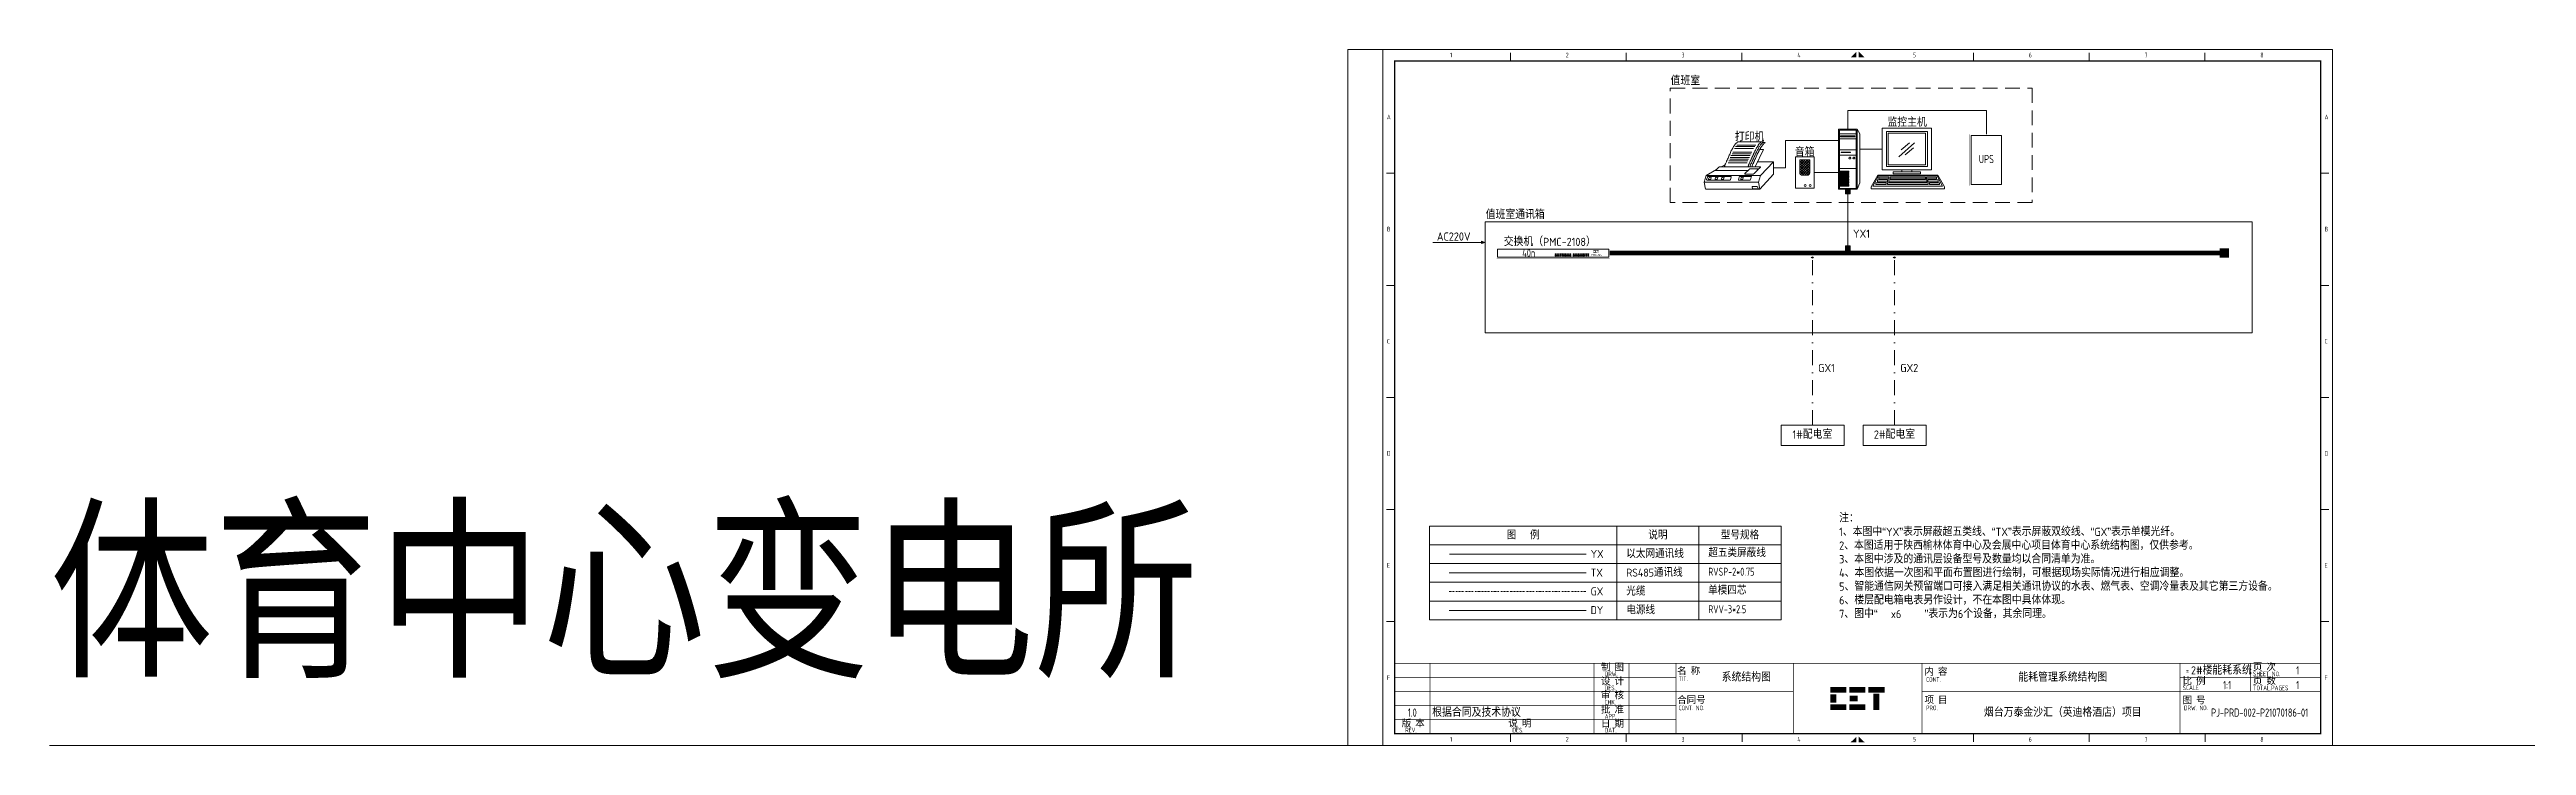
# Model space of a CAD drawing. Header units: millimetres. Extents: x 42 to 4265, y -439 to -142.
# Drawn here: x 42 to 1099, y -439 to -142 of the extents above; entities that cross this region are included whole.
import ezdxf
from ezdxf.enums import TextEntityAlignment as Align

# ---------------------------------------------------------------- set-up
doc = ezdxf.new("R2010")
doc.units = ezdxf.units.MM
doc.linetypes.add('DASHDOT2', pattern=[12.7, 6.35, -3.175, 0, -3.175])
doc.linetypes.add('HIDDEN', pattern=[9.525, 6.35, -3.175])
for name, color, linetype, lineweight in [('图框', 7, 'Continuous', 9), ('线', 7, 'Continuous', 9), ('线层', 7, 'Continuous', 9)]:
    doc.layers.add(name, color=color, linetype=linetype, lineweight=lineweight)
doc.styles.add('CET', font='isocp.shx', dxfattribs={"height": 3.5, "bigfont": 'hztxt.shx'})
doc.styles.get("Standard").update_dxf_attribs({"font": 'isocp.shx', "height": 3, "bigfont": 'hztxt.shx'})

# ---------------------------------------------------------------- blocks, each defined once
blk = doc.blocks.new('图框-A3')
at = {"layer": '图框'}
for points in [[(0, 0), (420, 0), (420, 297), (0, 297), (0, 0)], [(15, 0), (15, 297)], [(69.4, 295.5), (69.4, 292)], [(118.8, 295.5), (118.8, 292)], [(168.1, 295.5), (168.1, 292)], [(266.9, 295.5), (266.9, 292)], [(316.2, 295.5), (316.2, 292)], [(365.6, 295.5), (365.6, 292)], [(20, 244.2), (16.5, 244.2)], [(418.5, 244.2), (415, 244.2)], [(20, 196.3), (16.5, 196.3)], [(418.5, 196.3), (415, 196.3)], [(20, 148.5), (16.5, 148.5)], [(418.5, 148.5), (415, 148.5)], [(20, 100.7), (16.5, 100.7)], [(418.5, 100.7), (415, 100.7)], [(20, 52.8), (16.5, 52.8)], [(418.5, 52.8), (415, 52.8)], [(69.4, 5), (69.4, 1.5)], [(118.8, 5), (118.8, 1.5)], [(168.2, 5), (168.2, 1.5)], [(266.9, 5), (266.9, 1.5)], [(316.3, 5), (316.3, 1.5)], [(365.7, 5), (365.7, 1.5)]]:
    blk.add_lwpolyline(points, dxfattribs=at)
at = {"layer": '图框', "const_width": 0.6}
blk.add_lwpolyline([(20, 5), (20, 292), (415, 292), (415, 5)], close=True, dxfattribs=at)
at = {"layer": '图框'}
for points, const_width in [([(20, 5), (20, 35)], 0.3), ([(20, 35), (415, 35)], 0.3), ([(20, 4.8), (20, 34.8)], 0.302), ([(35, 5), (35, 35)], 0.3), ([(105, 5), (105, 35)], 0.3), ([(120, 5), (120, 35)], 0.3), ([(140, 5), (140, 35)], 0.3), ([(190, 5), (190, 35)], 0.3), ([(245, 5), (245, 35)], 0.3), ([(355, 5), (355, 35)], 0.3), ([(385, 23), (385, 35)], 0.3), ([(415, 5), (415, 35)], 0.3), ([(20, 29), (140, 29)], 0.3), ([(20, 23), (190, 23)], 0.3), ([(245, 23), (415, 23)], 0.3), ([(355, 29), (415, 29)], 0.3), ([(20, 17), (140, 17)], 0.3), ([(20, 11), (140, 11)], 0.3), ([(20, 5), (415, 5)], 0.3)]:
    blk.add_lwpolyline(points, dxfattribs=dict(at, const_width=const_width))
at = {"layer": '图框', "color": 1}
for points, const_width in [([(205.9, 20), (208.4, 20)], 3.45), ([(214.1, 20), (217.5, 20)], 2.51)]:
    blk.add_lwpolyline(points, dxfattribs=dict(at, const_width=const_width))
at = {"layer": '图框', "color": 92}
for points, const_width in [([(205.8, 23.7), (212.7, 23.7)], 2.51), ([(213.9, 23.7), (220.8, 23.7)], 2.51), ([(222.1, 23.7), (229, 23.7)], 2.51), ([(225.5, 22), (225.5, 15.1)], 2.5), ([(205.8, 16.3), (212.7, 16.3)], 2.51), ([(213.9, 16.3), (220.8, 16.3)], 2.51)]:
    blk.add_lwpolyline(points, dxfattribs=dict(at, const_width=const_width))
at = {"layer": '图框'}
for points in [[(217, 296), (217, 293.6), (214.5, 293.6)], [(218, 296), (218, 293.6), (220.5, 293.6)], [(217, 3.7), (217, 1.3), (214.5, 1.3)], [(218, 3.7), (218, 1.3), (220.5, 1.3)]]:
    blk.add_solid(points, dxfattribs=at)
at = {"layer": '图框', "width": 0.8}
for s, p in [('1', (43.6, 293.6)), ('2', (93, 293.6)), ('3', (142.4, 293.6)), ('4', (191.8, 293.6)), ('5', (241.1, 293.6)), ('6', (290.5, 293.6)), ('7', (339.9, 293.6)), ('8', (389.3, 293.6)), ('A', (16.7, 267.1)), ('A', (416.7, 267.1)), ('B', (16.7, 219.3)), ('B', (416.7, 219.3)), ('C', (16.7, 171.4)), ('C', (416.7, 171.4)), ('D', (16.7, 123.6)), ('D', (416.7, 123.6)), ('E', (16.7, 75.8)), ('E', (416.7, 75.8)), ('=', (357.6, 30.8)), ('F', (16.7, 27.9)), ('DRW.', (109.6, 29.5)), ('DES.', (109.6, 23.5)), ('TIT.', (141.1, 27.5)), ('CONT.', (246.7, 27.1)), ('SCALE', (356.2, 23.6)), ('SHEET NO.', (386.2, 29.5)), ('TOTAL.PAGES', (386.2, 23.5)), ('F', (416.7, 27.9)), ('CHK.', (109.6, 17.4)), ('APP.', (109.6, 11.4)), ('CONT. NO.', (141.1, 15)), ('PRO.', (246.7, 15)), ('DRW. NO.', (356.7, 15)), ('REV.', (24.5, 5.5)), ('1', (43.6, 1.6)), ('DES.', (70.2, 5.5)), ('2', (93, 1.6)), ('DAT.', (109.6, 5.5)), ('3', (142.4, 1.6)), ('4', (191.8, 1.6)), ('5', (241.1, 1.6)), ('6', (290.5, 1.6)), ('7', (339.9, 1.6)), ('8', (389.3, 1.6))]:
    blk.add_text(s, height=2, dxfattribs=at).set_placement(p)
at = {"layer": '图框'}
for s, p in [('制 图', (108, 31.7)), ('名 称', (140.5, 30.1)), ('内 容', (246, 29.8)), ('页 次', (386.1, 31.8)), ('设 计', (108, 25.7)), ('审 核', (108, 19.7)), ('比 例', (356.1, 25.8)), ('页 数', (386.1, 25.8)), ('版 本', (23, 7.7)), ('说 明', (68.5, 7.7)), ('批 准', (108, 13.6)), ('日 期', (108, 7.6)), ('合同号', (140.5, 17.7)), ('项 目', (246, 17.7)), ('图 号', (356.1, 17.6))]:
    blk.add_text(s, height=3, dxfattribs=at).set_placement(p)
at = {"layer": '图框', "width": 0.8, "flags": 8}
for tag, p in [('版本4', (27.5, 32)), ('页次', (405.2, 32)), ('版本3', (27.5, 26)), ('版本2', (27.5, 20)), ('比例', (375.1, 25.8)), ('页数', (405.2, 25.8)), ('版本1', (27.5, 14)), ('合同号', (170, 14)), ('图号', (389, 14))]:
    blk.add_attdef(tag, text='', height=3.5, dxfattribs=at).set_placement(p, align=Align.MIDDLE_CENTER)
at = {"layer": '图框', "flags": 8}
for tag, p in [('说明4', (36, 32)), ('位置', (359.7, 32)), ('说明3', (36, 26)), ('说明2', (36, 20)), ('说明1', (36, 14))]:
    blk.add_attdef(tag, text='', height=3.5, dxfattribs=at).set_placement(p, align=Align.MIDDLE_LEFT)
for tag, p in [('名称', (170, 29)), ('内容', (305, 29)), ('项目', (305, 14))]:
    blk.add_attdef(tag, text='', height=3.5, dxfattribs=at).set_placement(p, align=Align.MIDDLE_CENTER)
blk = doc.blocks.new('25n-FWQ(XT)')
at = {"color": 0, "ltscale": 0.5}
for p, q in [((-9.6, 12.4), (-9.6, 12.4)), ((-9.6, 12.4), (-9.6, 12.4)), ((7.1, 5.6), (13.8, 11.6)), ((7.1, 5.6), (13.8, 11.6)), ((8.1, 8.6), (11.6, 11.6)), ((8.1, 8.6), (11.6, 11.6)), ((9.8, 6.4), (13.3, 9.4)), ((9.8, 6.4), (13.3, 9.4))]:
    blk.add_line(p, q, dxfattribs=at)
at = {"color": 0}
for p, q in [((0, 8.9), (-9.6, 8.9)), ((-17.9, -0.6), (-17.9, -1)), ((-17.9, -0.6), (-17.9, -1)), ((-14.2, -0.6), (-17.9, -0.6)), ((-14.2, -0.6), (-17.9, -0.6)), ((-14.2, -1), (-17.9, -1)), ((-14.2, -1), (-17.9, -1)), ((-17.9, -1.3), (-17.9, -1.6)), ((-17.9, -1.3), (-17.9, -1.6)), ((-14.2, -1.3), (-17.9, -1.3)), ((-14.2, -1.3), (-17.9, -1.3)), ((-14.2, -1.6), (-17.9, -1.6)), ((-14.2, -1.6), (-17.9, -1.6)), ((-17.9, -2), (-17.9, -2.3)), ((-17.9, -2), (-17.9, -2.3)), ((-14.2, -2), (-17.9, -2)), ((-14.2, -2), (-17.9, -2)), ((-14.2, -2.3), (-17.9, -2.3)), ((-14.2, -2.3), (-17.9, -2.3)), ((-17.9, -2.6), (-17.9, -3)), ((-17.9, -2.6), (-17.9, -3)), ((-14.2, -2.6), (-17.9, -2.6)), ((-14.2, -2.6), (-17.9, -2.6)), ((-14.2, -3), (-17.9, -3)), ((-14.2, -3), (-17.9, -3)), ((-17.9, -3.3), (-17.9, -3.6)), ((-17.9, -3.3), (-17.9, -3.6)), ((-14.2, -3.3), (-17.9, -3.3)), ((-14.2, -3.3), (-17.9, -3.3)), ((-14.2, -3.6), (-17.9, -3.6)), ((-14.2, -3.6), (-17.9, -3.6)), ((-17.9, -4), (-17.9, -4.3)), ((-17.9, -4), (-17.9, -4.3)), ((-14.2, -4), (-17.9, -4)), ((-14.2, -4), (-17.9, -4)), ((-14.2, -4.3), (-17.9, -4.3)), ((-14.2, -4.3), (-17.9, -4.3)), ((-17.9, -4.6), (-17.9, -4.9)), ((-17.9, -4.6), (-17.9, -4.9)), ((-14.2, -4.6), (-17.9, -4.6)), ((-14.2, -4.6), (-17.9, -4.6)), ((-14.2, -4.9), (-17.9, -4.9)), ((-14.2, -4.9), (-17.9, -4.9)), ((-17.9, -5.3), (-17.9, -5.6)), ((-17.9, -5.3), (-17.9, -5.6)), ((-14.2, -5.3), (-17.9, -5.3)), ((-14.2, -5.3), (-17.9, -5.3)), ((-14.2, -5.6), (-17.9, -5.6)), ((-14.2, -5.6), (-17.9, -5.6)), ((-17.9, -5.9), (-17.9, -6.3)), ((-17.9, -5.9), (-17.9, -6.3)), ((-14.2, -5.9), (-17.9, -5.9)), ((-14.2, -5.9), (-17.9, -5.9)), ((-14.2, -6.3), (-17.9, -6.3)), ((-14.2, -6.3), (-17.9, -6.3)), ((-17.9, -6.6), (-17.9, -6.9)), ((-17.9, -6.6), (-17.9, -6.9)), ((-14.2, -6.6), (-17.9, -6.6)), ((-14.2, -6.6), (-17.9, -6.6)), ((-14.2, -6.9), (-17.9, -6.9)), ((-14.2, -6.9), (-17.9, -6.9)), ((-14.2, -1), (-14.2, -0.6)), ((-14.2, -1), (-14.2, -0.6)), ((-14.2, -1.6), (-14.2, -1.3)), ((-14.2, -1.6), (-14.2, -1.3)), ((-14.2, -2.3), (-14.2, -2)), ((-14.2, -2.3), (-14.2, -2)), ((-14.2, -3), (-14.2, -2.6)), ((-14.2, -3), (-14.2, -2.6)), ((-14.2, -3.6), (-14.2, -3.3)), ((-14.2, -3.6), (-14.2, -3.3)), ((-14.2, -4.3), (-14.2, -4)), ((-14.2, -4.3), (-14.2, -4)), ((-14.2, -4.9), (-14.2, -4.6)), ((-14.2, -4.9), (-14.2, -4.6)), ((-14.2, -5.6), (-14.2, -5.3)), ((-14.2, -5.6), (-14.2, -5.3)), ((-14.2, -6.3), (-14.2, -5.9)), ((-14.2, -6.3), (-14.2, -5.9)), ((-14.2, -6.9), (-14.2, -6.6)), ((-14.2, -6.9), (-14.2, -6.6))]:
    blk.add_line(p, q, dxfattribs=at)
for points in [[(-10.7, 17.4), (-10.7, -8.3), (-18.7, -8.3), (-18.7, 17.4), (-10.7, 17.4)], [(-10.7, 17.4), (-10.7, -8.3), (-18.7, -8.3), (-18.7, 17.4), (-10.7, 17.4)], [(-11.1, 17), (-18.3, 17), (-18.3, -7.9), (-11.1, -7.9), (-11.1, 17)], [(-11.1, 17), (-18.3, 17), (-18.3, -7.9), (-11.1, -7.9), (-11.1, 17)], [(-18.3, 15.4), (-11.1, 15.4), (-11.1, 13.2), (-18.3, 13.2), (-18.3, 15.4)], [(-18.3, 15.4), (-11.1, 15.4), (-11.1, 13.2), (-18.3, 13.2), (-18.3, 15.4)], [(-17.8, 14.5), (-17.8, 14.1), (-11.7, 14.1), (-11.7, 14.5), (-17.8, 14.5)], [(-17.8, 14.5), (-17.8, 14.1), (-11.7, 14.1), (-11.7, 14.5), (-17.8, 14.5)], [(-10.7, 17.4), (-9.6, 15.4)], [(-10.7, 17.4), (-9.6, 15.4)], [(-9.6, 15.4), (-9.6, -5.6)], [(-9.6, 15.4), (-9.6, -5.6)], [(0, 17.8), (21, 17.8), (21, 0), (0, 0), (0, 17.8)], [(0, 17.8), (21, 17.8), (21, 0), (0, 0), (0, 17.8)], [(1.8, 16.3), (1.8, 1.5), (19.3, 1.5), (19.3, 16.3), (1.8, 16.3)], [(1.8, 16.3), (1.8, 1.5), (19.3, 1.5), (19.3, 16.3), (1.8, 16.3)], [(2.5, 15.7), (2.5, 2.1), (18.5, 2.1), (18.5, 15.7), (2.5, 15.7)], [(2.5, 15.7), (2.5, 2.1), (18.5, 2.1), (18.5, 15.7), (2.5, 15.7)], [(-18.3, 8.6), (-11.1, 8.6), (-11.1, 6.3), (-18.3, 6.3), (-18.3, 8.6)], [(-18.3, 8.6), (-11.1, 8.6), (-11.1, 6.3), (-18.3, 6.3), (-18.3, 8.6)], [(-11.1, 0.6), (-18.3, 0.6)], [(-11.1, 0.6), (-18.3, 0.6)], [(-17.6, 7.6), (-17.6, 7.4), (-13.6, 7.4), (-13.6, 7.6), (-17.6, 7.6)], [(-17.6, 7.6), (-17.6, 7.4), (-13.6, 7.4), (-13.6, 7.6), (-17.6, 7.6)], [(-13.4, 5.1), (-13.4, 5), (-13.4, 4.9), (-13.4, 4.9), (-13.5, 4.9), (-13.5, 4.8), (-13.5, 4.8), (-13.6, 4.7), (-13.7, 4.7), (-13.7, 4.7), (-13.7, 4.7), (-13.8, 4.7), (-13.8, 4.7), (-13.9, 4.7), (-14, 4.7), (-14, 4.7), (-14.1, 4.7), (-14.1, 4.8), (-14.1, 4.8), (-14.1, 4.8), (-14.2, 4.8), (-14.2, 4.9), (-14.2, 4.9), (-14.2, 4.9), (-14.2, 5), (-14.2, 5.1), (-14.2, 5.1), (-14.2, 5.1), (-14.2, 5.2), (-14.2, 5.2), (-14.1, 5.2), (-14.1, 5.3), (-14.1, 5.3), (-14, 5.3), (-14, 5.4), (-14, 5.4), (-13.9, 5.4), (-13.8, 5.4), (-13.8, 5.4), (-13.7, 5.4), (-13.7, 5.4), (-13.6, 5.3), (-13.5, 5.3), (-13.5, 5.3), (-13.5, 5.3), (-13.5, 5.2), (-13.5, 5.2), (-13.4, 5.2), (-13.4, 5.1), (-13.4, 5.1)], [(-13.4, 5.1), (-13.4, 5), (-13.4, 4.9), (-13.4, 4.9), (-13.5, 4.9), (-13.5, 4.8), (-13.5, 4.8), (-13.6, 4.7), (-13.7, 4.7), (-13.7, 4.7), (-13.7, 4.7), (-13.8, 4.7), (-13.8, 4.7), (-13.9, 4.7), (-14, 4.7), (-14, 4.7), (-14.1, 4.7), (-14.1, 4.8), (-14.1, 4.8), (-14.1, 4.8), (-14.2, 4.8), (-14.2, 4.9), (-14.2, 4.9), (-14.2, 4.9), (-14.2, 5), (-14.2, 5.1), (-14.2, 5.1), (-14.2, 5.1), (-14.2, 5.2), (-14.2, 5.2), (-14.1, 5.2), (-14.1, 5.3), (-14.1, 5.3), (-14, 5.3), (-14, 5.4), (-14, 5.4), (-13.9, 5.4), (-13.8, 5.4), (-13.8, 5.4), (-13.7, 5.4), (-13.7, 5.4), (-13.6, 5.3), (-13.5, 5.3), (-13.5, 5.3), (-13.5, 5.3), (-13.5, 5.2), (-13.5, 5.2), (-13.4, 5.2), (-13.4, 5.1), (-13.4, 5.1)], [(-11.7, 5.1), (-11.7, 5), (-11.7, 4.9), (-11.7, 4.9), (-11.8, 4.9), (-11.8, 4.8), (-11.8, 4.8), (-11.9, 4.7), (-11.9, 4.7), (-11.9, 4.7), (-12, 4.7), (-12.1, 4.7), (-12.1, 4.7), (-12.2, 4.7), (-12.2, 4.7), (-12.3, 4.7), (-12.3, 4.7), (-12.3, 4.8), (-12.4, 4.8), (-12.4, 4.8), (-12.5, 4.8), (-12.5, 4.9), (-12.5, 4.9), (-12.5, 5), (-12.5, 5.1), (-12.5, 5.1), (-12.5, 5.1), (-12.5, 5.2), (-12.5, 5.2), (-12.4, 5.2), (-12.4, 5.3), (-12.3, 5.3), (-12.3, 5.3), (-12.3, 5.4), (-12.2, 5.4), (-12.2, 5.4), (-12.1, 5.4), (-12.1, 5.4), (-12, 5.4), (-11.9, 5.4), (-11.9, 5.3), (-11.8, 5.3), (-11.8, 5.3), (-11.8, 5.3), (-11.8, 5.2), (-11.8, 5.2), (-11.7, 5.2), (-11.7, 5.1), (-11.7, 5.1)], [(-11.7, 5.1), (-11.7, 5), (-11.7, 4.9), (-11.7, 4.9), (-11.8, 4.9), (-11.8, 4.8), (-11.8, 4.8), (-11.9, 4.7), (-11.9, 4.7), (-11.9, 4.7), (-12, 4.7), (-12.1, 4.7), (-12.1, 4.7), (-12.2, 4.7), (-12.2, 4.7), (-12.3, 4.7), (-12.3, 4.7), (-12.3, 4.8), (-12.4, 4.8), (-12.4, 4.8), (-12.5, 4.8), (-12.5, 4.9), (-12.5, 4.9), (-12.5, 5), (-12.5, 5.1), (-12.5, 5.1), (-12.5, 5.1), (-12.5, 5.2), (-12.5, 5.2), (-12.4, 5.2), (-12.4, 5.3), (-12.3, 5.3), (-12.3, 5.3), (-12.3, 5.4), (-12.2, 5.4), (-12.2, 5.4), (-12.1, 5.4), (-12.1, 5.4), (-12, 5.4), (-11.9, 5.4), (-11.9, 5.3), (-11.8, 5.3), (-11.8, 5.3), (-11.8, 5.3), (-11.8, 5.2), (-11.8, 5.2), (-11.7, 5.2), (-11.7, 5.1), (-11.7, 5.1)], [(8.4, 0), (8.4, -0.8), (12.6, -0.8), (12.6, 0), (8.4, 0)], [(8.4, 0), (8.4, -0.8), (12.6, -0.8), (12.6, 0), (8.4, 0)], [(-10.7, -8.3), (-9.6, -5.6)], [(-10.7, -8.3), (-9.6, -5.6)], [(26.5, -8.1), (-4.8, -8.1), (-4.8, -7.2), (-1.9, -2.2), (23.7, -2.2), (26.5, -7.2), (26.5, -8.1)], [(26.5, -8.1), (-4.8, -8.1), (-4.8, -7.2), (-1.9, -2.2), (23.7, -2.2), (26.5, -7.2), (26.5, -8.1)], [(25.7, -7), (23.4, -2.5), (-1.6, -2.5), (-4, -7), (25.7, -7)], [(25.7, -7), (23.4, -2.5), (-1.6, -2.5), (-4, -7), (25.7, -7)], [(-2.7, -6.3), (-2.7, -5.5), (1.6, -5.5), (1.6, -6.3), (-2.7, -6.3)], [(-2.1, -5.1), (-2.1, -4.3), (2.2, -4.3), (2.2, -5.1), (-2.1, -5.1)], [(-1.5, -3.9), (-1.5, -3.1), (2.8, -3.1), (2.8, -3.9), (-1.5, -3.9)], [(2.2, -6.3), (2.2, -5.5), (19.6, -5.5), (19.6, -6.3), (2.2, -6.3)], [(2.8, -5.1), (2.8, -4.3), (19, -4.3), (19, -5.1), (2.8, -5.1)], [(3.4, -3.9), (3.4, -3.1), (18.4, -3.1), (18.4, -3.9), (3.4, -3.9)], [(4.7, -0.8), (4.7, -1.7), (16.3, -1.7), (16.3, -0.8), (4.7, -0.8)], [(4.7, -0.8), (4.7, -1.7), (16.3, -1.7), (16.3, -0.8), (4.7, -0.8)], [(23.2, -3.9), (23.2, -3.1), (18.9, -3.1), (18.9, -3.9), (23.2, -3.9)], [(23.8, -5.1), (23.8, -4.3), (19.5, -4.3), (19.5, -5.1), (23.8, -5.1)], [(24.4, -6.3), (24.4, -5.5), (20.1, -5.5), (20.1, -6.3), (24.4, -6.3)]]:
    blk.add_lwpolyline(points, dxfattribs=at)
at = {"color": 0, "flags": 8}
blk.add_attdef('设备名称', text='', height=3.5, dxfattribs=at).set_placement((10.6, 20.2), align=Align.MIDDLE_CENTER)
blk = doc.blocks.new('DYJ(XT)')
at = {"color": 0}
for p, q in [((2.4, -9.6), (-3.4, -16.1)), ((-3.1, -10.2), (2.4, -4.4)), ((2.4, -4.4), (2.4, -9.6))]:
    blk.add_line(p, q, dxfattribs=at)
for points in [[(-12.7, 4.2), (-2.7, 4.2), (-2.9, 4.1), (-3.1, 3.9), (-3.3, 3.7), (-3.4, 3.5), (-3.7, 3.3), (-3.8, 3.1), (-4.1, 2.8), (-4.2, 2.5), (-4.4, 2.2), (-4.6, 1.9), (-4.8, 1.6), (-5, 1.2), (-5.2, 0.9), (-5.3, 0.6), (-5.6, 0.2), (-5.7, -0.2), (-5.9, -0.6), (-6.1, -0.9), (-6.2, -1.3), (-6.4, -1.7), (-6.6, -2.1), (-6.8, -2.5), (-6.9, -2.9), (-7.1, -3.3), (-7.3, -3.7), (-7.5, -4.1), (-7.7, -4.5), (-7.8, -4.9), (-8, -5.3), (-8.2, -5.7), (-8.3, -6.1), (-8.6, -6.5), (-18.6, -6.5), (-18.4, -6.1), (-18.3, -5.7), (-18.1, -5.3), (-17.9, -4.9), (-17.7, -4.4), (-17.6, -4.1), (-17.4, -3.7), (-17.2, -3.2), (-17, -2.8), (-16.8, -2.4), (-16.7, -2), (-16.5, -1.6), (-16.3, -1.2), (-16.1, -0.8), (-15.9, -0.4), (-15.8, 0), (-15.6, 0.4), (-15.4, 0.7), (-15.2, 1.1), (-15, 1.4), (-14.8, 1.8), (-14.7, 2.1), (-14.4, 2.4), (-14.3, 2.7), (-14.1, 2.9), (-13.9, 3.2), (-13.7, 3.4), (-13.5, 3.6), (-13.3, 3.8), (-13.1, 3.9), (-12.9, 4.1), (-12.7, 4.2)], [(-2.9, 4.1), (-1.9, 4.1), (-2.1, 3.9), (-2.3, 3.7), (-2.5, 3.6), (-2.7, 3.3), (-2.9, 3.1), (-3.1, 2.9), (-3.3, 2.6), (-3.4, 2.3), (-3.7, 2.1), (-3.8, 1.8), (-4, 1.4), (-4.2, 1.1), (-4.4, 0.8), (-4.6, 0.4), (-4.7, 0.1), (-4.9, -0.3), (-5.1, -0.7), (-5.3, -1), (-5.4, -1.4), (-5.6, -1.8), (-5.8, -2.2), (-6, -2.6), (-6.2, -2.9), (-6.3, -3.4), (-6.5, -3.8), (-6.7, -4.2), (-6.8, -4.6), (-7, -4.9), (-7.2, -5.3), (-7.4, -5.7), (-7.6, -6.1), (-7.7, -6.5), (-17.8, -6.5)], [(-2.1, 3.9), (-1.1, 3.9), (-1.3, 3.7), (-1.5, 3.6), (-1.7, 3.4), (-1.9, 3.2), (-2.1, 2.9), (-2.3, 2.7), (-2.5, 2.4), (-2.7, 2.2), (-2.9, 1.9), (-3.1, 1.6), (-3.2, 1.3), (-3.4, 1), (-3.6, 0.7), (-3.8, 0.3), (-3.9, 0), (-4.2, -0.4), (-4.3, -0.7), (-4.5, -1.1), (-4.7, -1.5), (-4.8, -1.9), (-5, -2.2), (-5.2, -2.6), (-5.3, -3), (-5.6, -3.4), (-5.7, -3.8), (-5.9, -4.2), (-6.1, -4.6), (-6.2, -4.9), (-6.4, -5.3), (-6.6, -5.7), (-6.7, -6.1), (-6.9, -6.5), (-17, -6.5)], [(-3.5, 0.9), (-1.9, 0.9), (-5.4, -6.5), (-16.5, -6.5)], [(-14.2, 1.3), (-6.1, 1.3)], [(-13.8, 2.1), (-5.6, 2.1)], [(-13.3, 2.8), (-5.1, 2.8)], [(-4, -13), (-27.2, -13), (-26.3, -10.2)], [(-21.9, -7.7), (-26.3, -10.2), (-3.1, -10.2)], [(-4.6, -8.1), (-4.6, -8.1), (-4.6, -8.1), (-4.6, -8), (-4.5, -8), (-3.2, -6.6), (-3.2, -6.6), (-3.2, -6.6), (-3.2, -6.5), (-3.2, -6.5), (-20.6, -6.5), (-20.7, -6.5), (-20.7, -6.5), (-20.8, -6.5), (-20.8, -6.6), (-20.9, -6.6), (-20.9, -6.6), (-22.2, -8), (-22.2, -8.1), (-22.3, -8.1), (-22.3, -8.1), (-22.2, -8.1)], [(-22.2, -8.1), (-8.6, -8.1)], [(-18.2, -5.6), (-19.9, -6.5)], [(-19.8, -6.5), (-3.1, -6.5)], [(-17, -4.8), (-8.8, -4.8)], [(-16.7, -4), (-8.5, -4)], [(-16.3, -3.3), (-8.2, -3.3)], [(-16.1, -2.5), (-7.9, -2.5)], [(-15.8, -1.7), (-7.6, -1.7)], [(-15.3, -0.9), (-7.1, -0.9)], [(-14.9, -0.2), (-6.8, -0.2)], [(-4.1, -7.3), (-7.6, -7.3), (-7.7, -7.3), (-7.7, -7.3), (-7.7, -7.4), (-7.8, -7.4), (-7.8, -7.4), (-7.8, -7.4), (-7.9, -7.4), (-7.9, -7.4), (-7.9, -7.5), (-8, -7.5), (-8, -7.6), (-9.8, -9.4), (-9.9, -9.4), (-9.9, -9.4), (-9.9, -9.5), (-9.9, -9.6), (-9.8, -9.6), (-6.3, -9.6), (-6.2, -9.6), (-6.2, -9.6), (-6.1, -9.6), (-6.1, -9.5), (-6, -9.5), (-6, -9.4), (-5.9, -9.4), (-5.9, -9.4), (-5.9, -9.4), (-4.1, -7.6), (-4.1, -7.5), (-4, -7.5), (-4, -7.4), (-3.9, -7.4), (-3.9, -7.4), (-4, -7.4), (-4, -7.3), (-4.1, -7.3)], [(2.4, -4.4), (-4.5, -4.4)], [(-4, -13), (-3.1, -10.2)], [(2.4, -4.4), (-3.1, -10.2)], [(-27.2, -13), (-26.6, -16.1)], [(-26.5, -16.1), (-3.4, -16.1)], [(-25.5, -10.7), (-15.7, -10.7), (-15.7, -10.7), (-15.7, -10.7), (-15.6, -10.7), (-15.6, -10.8), (-15.6, -10.8), (-15.6, -10.8), (-15.6, -10.8), (-15.6, -10.9), (-15.9, -11.9), (-15.9, -12), (-16, -12), (-16, -12.1), (-16.1, -12.1), (-16.1, -12.1), (-16.1, -12.1), (-16.1, -12.2), (-16.2, -12.2), (-16.2, -12.2), (-26, -12.2), (-26.1, -12.2), (-26.1, -12.1), (-26.2, -12.1), (-26.2, -12.1), (-26.2, -12), (-26.2, -11.9), (-25.8, -10.9), (-25.8, -10.9), (-25.8, -10.8), (-25.8, -10.8), (-25.7, -10.8), (-25.7, -10.7), (-25.7, -10.7), (-25.6, -10.7), (-25.5, -10.7), (-25.5, -10.7)], [(-24.9, -10.9), (-24.3, -10.9), (-24.3, -11), (-24.2, -11), (-24.2, -11.1), (-24.2, -11.1), (-24.4, -11.8), (-24.4, -11.8), (-24.5, -11.8), (-24.5, -11.9), (-24.5, -11.9), (-24.5, -11.9), (-24.6, -11.9), (-24.7, -11.9), (-25.2, -11.9), (-25.3, -11.9), (-25.3, -11.9), (-25.3, -11.9), (-25.3, -11.8), (-25.3, -11.8), (-25.1, -11.1), (-25.1, -11.1), (-25, -11.1), (-25, -11), (-25, -11), (-24.9, -11), (-24.9, -10.9)], [(-22.1, -10.9), (-21.5, -10.9), (-21.4, -10.9), (-21.4, -11), (-21.4, -11), (-21.4, -11.1), (-21.4, -11.1), (-21.6, -11.8), (-21.6, -11.8), (-21.7, -11.8), (-21.7, -11.9), (-21.7, -11.9), (-21.7, -11.9), (-21.8, -11.9), (-22.4, -11.9), (-22.4, -11.9), (-22.4, -11.9), (-22.5, -11.9), (-22.5, -11.8), (-22.5, -11.8), (-22.3, -11.1), (-22.3, -11.1), (-22.2, -11.1), (-22.2, -11), (-22.2, -11), (-22.1, -11), (-22.1, -10.9)], [(-19.4, -10.9), (-18.8, -10.9), (-18.8, -11), (-18.8, -11), (-18.7, -11), (-18.7, -11.1), (-18.7, -11.1), (-18.9, -11.8), (-18.9, -11.8), (-19, -11.8), (-19, -11.9), (-19.1, -11.9), (-19.1, -11.9), (-19.1, -11.9), (-19.2, -11.9), (-19.7, -11.9), (-19.8, -11.9), (-19.8, -11.9), (-19.8, -11.8), (-19.8, -11.8), (-19.6, -11.1), (-19.6, -11.1), (-19.6, -11.1), (-19.6, -11), (-19.5, -11), (-19.4, -10.9)], [(-12, -10.7), (-7.1, -10.7), (-7.1, -10.7), (-7, -10.7), (-7, -10.8), (-7, -10.8), (-7.1, -10.8), (-7.1, -10.9), (-7.4, -12), (-7.5, -12), (-7.5, -12.1), (-7.5, -12.1), (-7.6, -12.1), (-7.6, -12.2), (-7.6, -12.2), (-12.6, -12.2), (-12.6, -12.2), (-12.6, -12.1), (-12.6, -12.1), (-12.6, -12), (-12.6, -12), (-12.2, -10.9), (-12.2, -10.8), (-12.1, -10.8), (-12.1, -10.8), (-12.1, -10.7), (-12.1, -10.7), (-12, -10.7), (-12, -10.7)], [(-11.2, -10.9), (-10.6, -10.9), (-10.6, -10.9), (-10.6, -11), (-10.5, -11), (-10.5, -11.1), (-10.5, -11.1), (-10.7, -11.8), (-10.7, -11.8), (-10.8, -11.8), (-10.8, -11.9), (-10.8, -11.9), (-10.8, -11.9), (-10.9, -11.9), (-10.9, -11.9), (-11.5, -11.9), (-11.6, -11.9), (-11.6, -11.9), (-11.6, -11.9), (-11.6, -11.8), (-11.6, -11.8), (-11.4, -11.1), (-11.4, -11.1), (-11.3, -11.1), (-11.3, -11), (-11.3, -11), (-11.2, -11), (-11.2, -10.9)], [(-6.6, -14.9), (-4.5, -14.9), (-4.5, -15), (-4.4, -15), (-4.4, -15), (-4.4, -15.1), (-4.2, -15.8), (-4.2, -15.9), (-4.2, -15.9), (-4.2, -15.9), (-6.4, -15.9), (-6.5, -15.9), (-6.5, -15.9), (-6.5, -15.9), (-6.5, -15.8), (-6.6, -15.8), (-6.7, -15.1), (-6.7, -15), (-6.7, -15), (-6.7, -14.9), (-6.6, -14.9)], [(-4, -13), (-3.4, -16.1)]]:
    blk.add_lwpolyline(points, dxfattribs=at)
at = {"color": 0, "flags": 8}
blk.add_attdef('设备名称', text='', height=3.5, dxfattribs=at).set_placement((-7.8, 6.2), align=Align.MIDDLE_CENTER)
blk = doc.blocks.new('音箱(XT)')
at = {"layer": '线'}
h = blk.add_hatch(dxfattribs=at)
h.set_pattern_fill('ANSI37', color=0, scale=6, style=0)
h.set_pattern_definition([(45, (-138.98384, -152.5852), (-0.53033, 0.53033), []), (135, (-138.98384, -152.5852), (-0.53033, -0.53033), [])])
h.paths.add_polyline_path([(-2.2, 0, 0.414214), (-1, -1.2), (0.9, -1.2, 0.414214), (2.1, 0), (2.1, 5.4), (-2.2, 5.4)])
at = {"layer": '线', "color": 0}
blk.add_lwpolyline([(-4, 6.7), (4, 6.7), (4, -6.7), (-4, -6.7)], close=True, dxfattribs=at)
blk.add_lwpolyline([(-2.2, 5.4), (2.1, 5.4), (2.1, 0, -0.414214), (0.9, -1.2), (-1, -1.2, -0.414214), (-2.2, 0)], format="xyb", close=True, dxfattribs=at)
for centre in [(0.1, -5.6), (2.2, -5.6)]:
    blk.add_circle(centre, 0.401, dxfattribs=at)
at = {"color": 0, "flags": 8}
blk.add_attdef('设备名称', text='', height=3.5, dxfattribs=at).set_placement((-0.1, 8.6), align=Align.MIDDLE_CENTER)
blk = doc.blocks.new('44n-UPS塔式(XT)')
at = {"color": 0, "const_width": 0.03}
blk.add_lwpolyline([(-7.2, 11), (-7.2, -11), (7.3, -11), (7.3, 11)], close=True, dxfattribs=at)
at = {"color": 0}
blk.add_lwpolyline([(-6.5, 10.4), (6.5, 10.4), (6.5, -10.4), (-6.5, -10.4)], close=True, dxfattribs=at)
at = {"color": 0, "width": 0.8, "flags": 8}
blk.add_attdef('设备名称', text='', height=3.5, dxfattribs=at).set_placement((0, 0.4), align=Align.MIDDLE_CENTER)
blk = doc.blocks.new('40n-124(总XT)')
at = {"const_width": 0.03}
blk.add_lwpolyline([(-24.1, 2.2), (24.1, 2.2), (24.1, -2.2), (-24.1, -2.2)], close=True, dxfattribs=at)
blk.add_lwpolyline([(-23.7, 1.7), (23.7, 1.7), (23.7, -1.7), (-23.7, -1.7)], close=True)
for points, const_width in [([(17.1, 1), (17.8, 1)], 0.259), ([(17.1, 0.6), (17.3, 0.6)], 0.356), ([(17.1, 0.2), (17.8, 0.2)], 0.259), ([(17.9, 1), (18.6, 1)], 0.259), ([(17.9, 0.6), (18.3, 0.6)], 0.259), ([(17.9, 0.2), (18.6, 0.2)], 0.259), ([(18.7, 1), (19.4, 1)], 0.259), ([(19.1, 0.8), (19.1, 0.1)], 0.259)]:
    blk.add_lwpolyline(points, dxfattribs=dict(const_width=const_width))
for centre in [(1, -0.5), (1, -1.1), (1.7, -0.5), (1.7, -1.1), (2.4, -0.5), (2.4, -1.1), (3.2, -0.5), (3.2, -1.1), (3.9, -0.5), (3.9, -1.1), (4.6, -0.5), (4.6, -1.1), (5.3, -0.5), (5.3, -1.1), (6, -0.5), (6, -1.1), (6.7, -0.5), (6.7, -1.1), (7.4, -0.5), (7.4, -1.1), (8.7, -0.5), (8.7, -1.1), (9.4, -0.5), (9.4, -1.1), (10.1, -0.5), (10.1, -1.1), (10.8, -0.5), (10.8, -1.1), (11.5, -0.5), (11.5, -1.1), (12.2, -0.5), (12.2, -1.1), (12.9, -0.5), (12.9, -1.1), (13.6, -0.5), (13.6, -0.5), (13.6, -1.1), (13.6, -1.1), (14.3, -0.5), (14.3, -1.1), (15, -0.5), (15, -1.1)]:
    blk.add_circle(centre, 0.17)
blk.add_text('PMC-124', height=0.75).set_placement((16.4, -1.2))
at = {"width": 0.8, "flags": 8}
blk.add_attdef('设备符号', text='', height=3.5, dxfattribs=at).set_placement((-10.4, 0), align=Align.MIDDLE_CENTER)
blk = doc.blocks.new('光口(XT)')
at = {"color": 6}
for p, q in [((0, 0.4), (-0.5, 0.9)), ((0.5, 0.5), (0, 1))]:
    blk.add_line(p, q, dxfattribs=at)
at = {"color": 6, "const_width": 0.0075}
blk.add_lwpolyline([(-0.7, 0.7, 3173.347363), (-0.7, 0.7)], format="xyb", dxfattribs=at)
at = {"color": 6}
for points in [[(0, 1, 0.15, 0, 0), (-0.2, 1.3, 0, 0, 0)], [(0, 0.4, 0.15, 0, 0), (0.3, 0.1, 0, 0, 0)]]:
    blk.add_lwpolyline(points, format="xyseb", dxfattribs=at)
at = {"color": 0, "width": 0.8, "flags": 8}
blk.add_attdef('光口', text='', height=1.5, dxfattribs=at).set_placement((2, 0.7), align=Align.MIDDLE_CENTER)

msp = doc.modelspace()

# ---------------------------------------------------------------- hatches: boundary and pattern name
at = {"layer": '线'}
for color, points in [(5, [(810.2, -201.4), (808.2, -201.4), (808.2, -203.4), (810.2, -203.4)]), (1, [(652.9, -223.6), (652.9, -224.1), (654.5, -224.1)]), (1, [(654.5, -224.1), (652.9, -224.5), (652.9, -223.6)]), (1, [(654.5, -224.1), (652.9, -224.1), (652.9, -224.5)]), (5, [(810.2, -225.5), (808.2, -225.5), (808.2, -227.5), (810.2, -227.5)])]:
    msp.add_hatch(color=color, dxfattribs=at).paths.add_polyline_path(points)

# ---------------------------------------------------------------- linework, layer by layer
at = {"layer": '线', "color": 1}
for p, q in [((868.3, -167.7), (809.2, -167.7)), ((809.2, -167.7), (809.2, -175.8)), ((868.3, -167.7), (868.3, -177.9)), ((632.1, -224.1), (654.5, -224.1))]:
    msp.add_line(p, q, dxfattribs=at)
at = {"layer": '线'}
for p, q in [((782.6, -192.2), (782.6, -180.6)), ((782.6, -180.6), (805.2, -180.6)), ((777.5, -192.2), (782.6, -192.2)), ((795, -194.2), (805.2, -194.2)), ((4264.9, -438.7), (42.1, -438.7))]:
    msp.add_line(p, q, dxfattribs=at)
at = {"layer": '线', "color": 6, "linetype": 'DASHDOT2'}
for p, q in [((794.1, -302), (794.1, -231.2)), ((829.1, -302), (829.1, -231.2))]:
    msp.add_line(p, q, dxfattribs=at)
at = {"layer": '线', "color": 6, "linetype": 'DASHDOT2', "ltscale": 0.1}
msp.add_line((639.2, -373.1), (697.6, -373.1), dxfattribs=at)
at = {"layer": '线', "color": 8, "linetype": 'HIDDEN'}
msp.add_lwpolyline([(733.4, -158.2), (887.9, -158.2), (887.9, -207.1), (733.4, -207.1)], close=True, dxfattribs=at)
at = {"layer": '线', "color": 5}
for points in [[(810.2, -203.4), (808.2, -203.4), (808.2, -201.4), (810.2, -201.4)], [(810.2, -227.5), (808.2, -227.5), (808.2, -225.5), (810.2, -225.5)]]:
    msp.add_lwpolyline(points, close=True, dxfattribs=at)
at = {"layer": '线', "color": 5, "const_width": 0.5}
msp.add_lwpolyline([(809.2, -203.4), (809.2, -225.5)], dxfattribs=at)
at = {"layer": '线', "color": 252}
msp.add_lwpolyline([(654.5, -215.3), (981.7, -215.3), (981.7, -262.7), (654.5, -262.7)], close=True, dxfattribs=at)
at = {"layer": '线', "color": 1}
msp.add_lwpolyline([(654.5, -224.1), (652.9, -224.5), (652.9, -223.6)], close=True, dxfattribs=at)
at = {"layer": '线', "color": 5}
msp.add_lwpolyline([(707.6, -228.6, 4, 4, 0), (707.6, -228.6, 2, 2, 0), (967.8, -228.6, 4, 4, 0), (971.8, -228.6, 4, 4, 0)], format="xyseb", dxfattribs=at)
at = {"layer": '线'}
for points in [[(780.7, -302), (807.6, -302), (807.6, -310.7), (780.7, -310.7)], [(815.7, -302), (842.6, -302), (842.6, -310.7), (815.7, -310.7)]]:
    msp.add_lwpolyline(points, close=True, dxfattribs=at)
at = {"layer": '线层'}
for p, q in [((630.7, -345.1), (630.7, -385.1)), ((630.7, -345.1), (780.7, -345.1)), ((710.7, -345.1), (710.7, -385.1)), ((745.7, -345.1), (745.7, -385.1)), ((780.7, -345.1), (780.7, -385.1)), ((630.7, -353.1), (780.7, -353.1)), ((630.7, -361.1), (780.7, -361.1)), ((630.7, -369.1), (780.7, -369.1)), ((630.7, -377.1), (780.7, -377.1)), ((630.7, -377.1), (780.7, -377.1)), ((630.7, -385.1), (780.7, -385.1))]:
    msp.add_line(p, q, dxfattribs=at)
at = {"layer": '线层', "color": 3}
msp.add_line((639.2, -365.1), (697.6, -365.1), dxfattribs=at)
at = {"layer": '线层', "color": 1}
msp.add_line((639.2, -381.1), (697.6, -381.1), dxfattribs=at)
at = {"layer": '线层', "color": 5, "const_width": 0.5}
msp.add_lwpolyline([(639.2, -357.1), (697.6, -357.1)], dxfattribs=at)

# ---------------------------------------------------------------- block references
at = {"layer": '线'}
ref = msp.add_blockref('图框-A3', (595.9, -438.7), dxfattribs=at)
ref.add_attrib('图号', 'PJ-PRD-002-P21070186-01', dxfattribs={"layer": '图框', "height": 3.5, "width": 0.8, "flags": 8}).set_placement((984.9, -424.7), align=Align.MIDDLE_CENTER)
ref.add_attrib('页数', '1', dxfattribs={"layer": '图框', "height": 3.5, "width": 0.8, "flags": 8}).set_placement((1001.1, -413), align=Align.MIDDLE_CENTER)
ref.add_attrib('页次', '1', dxfattribs={"layer": '图框', "height": 3.5, "width": 0.8, "flags": 8}).set_placement((1001.1, -406.7), align=Align.MIDDLE_CENTER)
ref.add_attrib('比例', '1:1', dxfattribs={"layer": '图框', "height": 3.5, "width": 0.8, "flags": 8}).set_placement((971, -413), align=Align.MIDDLE_CENTER)
ref.add_attrib('项目', '烟台万泰金沙汇（英迪格酒店）项目', dxfattribs={"layer": '图框', "height": 3.5, "flags": 8}).set_placement((900.9, -424.7), align=Align.MIDDLE_CENTER)
ref.add_attrib('内容', '能耗管理系统结构图', dxfattribs={"layer": '图框', "height": 3.5, "flags": 8}).set_placement((900.9, -409.7), align=Align.MIDDLE_CENTER)
ref.add_attrib('名称', '系统结构图', dxfattribs={"layer": '图框', "height": 3.5, "flags": 8}).set_placement((765.9, -409.7), align=Align.MIDDLE_CENTER)
ref.add_attrib('版本1', '1.0', dxfattribs={"layer": '图框', "height": 3.5, "width": 0.8, "flags": 8}).set_placement((623.4, -424.7), align=Align.MIDDLE_CENTER)
ref.add_attrib('说明1', '根据合同及技术协议', dxfattribs={"layer": '图框', "height": 3.5, "flags": 8}).set_placement((631.9, -424.7), align=Align.MIDDLE_LEFT)
ref.add_attrib('位置', '2#楼能耗系统', dxfattribs={"layer": '图框', "height": 3.5, "flags": 8}).set_placement((955.6, -406.7), align=Align.MIDDLE_LEFT)
for name, p, values in [('DYJ(XT)', (775.1, -185.3), {'设备名称': '打印机'}), ('25n-FWQ(XT)', (823.9, -193.1), {'设备名称': '监控主机'}), ('44n-UPS塔式(XT)', (868.3, -188.9), {'设备名称': 'UPS'}), ('音箱(XT)', (790.9, -194.2), {'设备名称': '音箱'}), ('40n-124(总XT)', (683.5, -228.6), {'设备符号': '40n'})]:
    msp.add_blockref(name, p, dxfattribs=at).add_auto_attribs(values)
for p in [(794.1, -231.2), (829.1, -231.2)]:
    msp.add_blockref('光口(XT)', p, dxfattribs=at)

# ---------------------------------------------------------------- texts
at = {"layer": '线', "style": 'CET'}
for s, p in [('值班室', (733.6, -156.9)), ('值班室通讯箱', (654.7, -214)), ('AC220V', (633.9, -223.3)), ('交换机（PMC-2108）', (662.4, -225.6)), ('YX1', (811.4, -222.1)), ('GX1', (796.6, -279.4)), ('GX2', (831.6, -279.4))]:
    msp.add_text(s, height=3.5, dxfattribs=at).set_placement(p)
for s, p in [('1#配电室', (794.1, -307.8)), ('2#配电室', (829.1, -307.8))]:
    msp.add_text(s, height=3.5, dxfattribs=at).set_placement(p, align=Align.CENTER)
at = {"layer": '线'}
msp.add_text('体育中心变电所', height=70, dxfattribs=at).set_placement((42.1, -409.9))
at = {"layer": '线', "color": 2, "style": 'CET'}
msp.add_text('x6', height=3.5, dxfattribs=at).set_placement((827.6, -384.4))
at = {"layer": '线', "insert": (805.5, -340), "char_height": 3.5, "width": 185.889, "attachment_point": 1, "style": 'CET'}
msp.add_mtext('注：\\P1、本图中“YX”表示屏蔽超五类线、“TX”表示屏蔽双绞线、“GX”表示单模光纤。\\P2、本图适用于陕西榆林体育中心及会展中心项目体育中心系统结构图，仅供参考。\\P3、本图中涉及的通讯层设备型号及数量均以合同清单为准。\\P4、本图依据一次图和平面布置图进行绘制，可根据现场实际情况进行相应调整。\\P5、智能通信网关预留端口可接入满足相关通讯协议的水表、燃气表、空调冷量表及其它第三方设备。\\P6、楼层配电箱电表另作设计，不在本图中具体体现。\\P7、图中“          ”表示为6个设备，其余同理。', dxfattribs=at)
at = {"layer": '线层'}
for s, p in [('YX', (699.5, -358.7)), ('以太网通讯线', (714.7, -358.7)), ('超五类屏蔽线', (749.7, -358.3)), ('TX', (699.5, -366.7)), ('RS485通讯线', (714.7, -366.7)), ('GX', (699.5, -374.7)), ('DY', (699.5, -382.7)), ('光缆', (714.7, -374.7)), ('电源线', (714.7, -382.7)), ('单模四芯', (749.6, -374.3))]:
    msp.add_text(s, height=3.41, dxfattribs=at).set_placement(p)
at = {"layer": '线层', "width": 0.8}
for s, height, p in [('RVSP-2*0.75', 3.412, (749.7, -366.3)), ('RVV-3*2.5', 3.41, (749.7, -382.3))]:
    msp.add_text(s, height=height, dxfattribs=at).set_placement(p)
at = {"layer": '线层', "char_height": 3.41, "attachment_point": 5, "line_spacing_factor": 1.028895}
for s, insert in [('图   例', (670.7, -349.1)), ('说明', (728.2, -349.1)), ('型号规格', (763.2, -349.1))]:
    msp.add_mtext(s, dxfattribs=dict(at, insert=insert))

doc.saveas('drawing.dxf')
